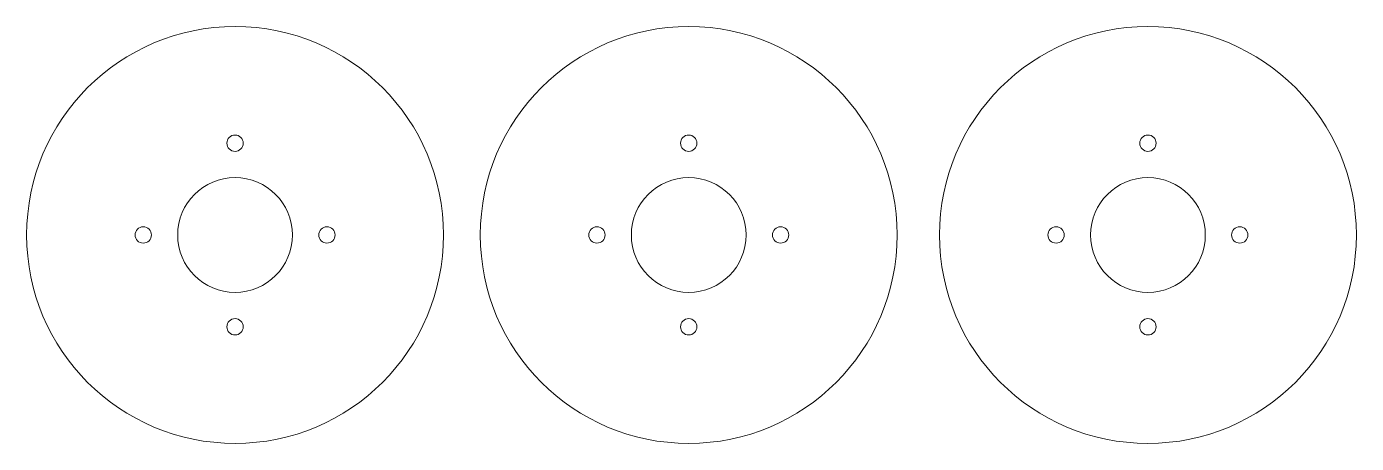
# Model space of a CAD drawing. Header units: inches. Extents: x 0.67 to 7.91, y 5.63 to 7.9.
import ezdxf

# ---------------------------------------------------------------- set-up
doc = ezdxf.new("R2010")
doc.units = ezdxf.units.IN
doc.header["$MEASUREMENT"] = 0

msp = doc.modelspace()

# ---------------------------------------------------------------- linework, layer by layer
at = {"color": 7, "linetype": 'Continuous', "lineweight": 15}
for centre, radius in [((1.8083, 6.7691), 1.135), ((4.2783, 6.7691), 1.135), ((6.7783, 6.7691), 1.135), ((1.8083, 7.2691), 0.0445), ((4.2783, 7.2691), 0.0445), ((6.7783, 7.2691), 0.0445), ((1.8083, 6.7691), 0.3125), ((4.2783, 6.7691), 0.3125), ((6.7783, 6.7691), 0.3125), ((1.3083, 6.7691), 0.0445), ((2.3083, 6.7691), 0.0445), ((3.7783, 6.7691), 0.0445), ((4.7783, 6.7691), 0.0445), ((6.2783, 6.7691), 0.0445), ((7.2783, 6.7691), 0.0445), ((1.8083, 6.2691), 0.0445), ((4.2783, 6.2691), 0.0445), ((6.7783, 6.2691), 0.0445)]:
    msp.add_circle(centre, radius, dxfattribs=at)

doc.saveas('drawing.dxf')
